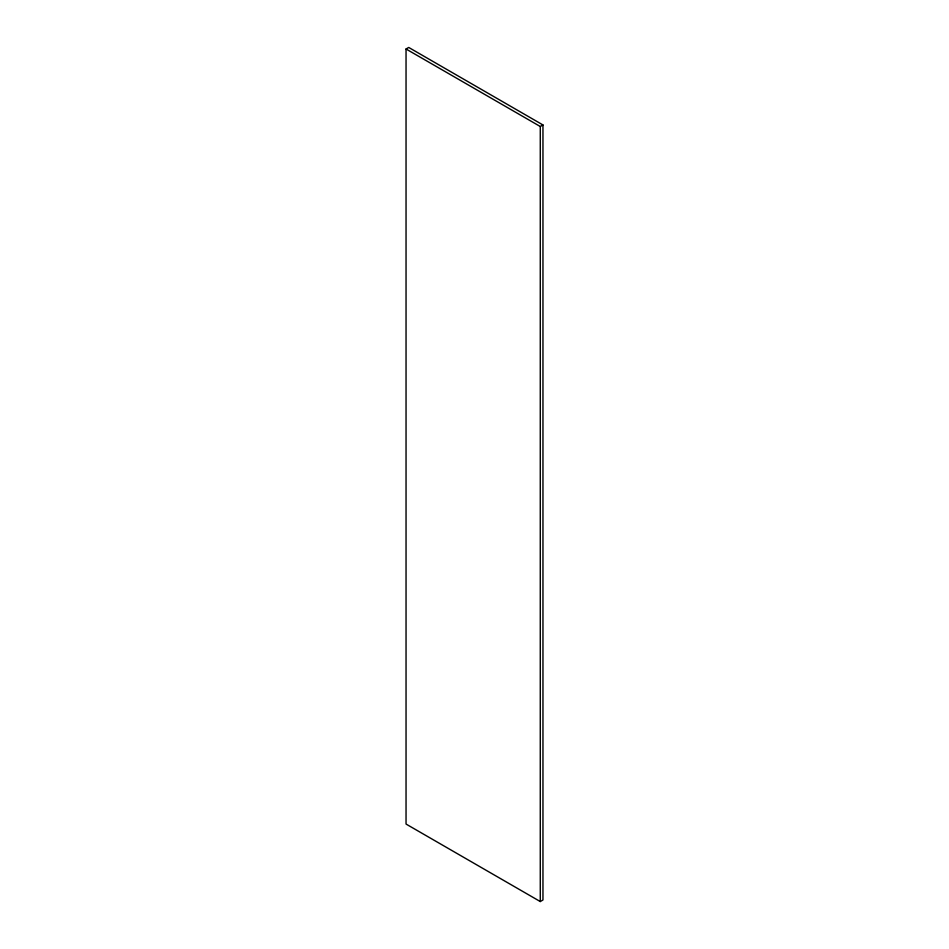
<?xml version="1.0" encoding="UTF-8"?>
<svg xmlns="http://www.w3.org/2000/svg" width="949" height="949" viewBox="0 0 949 949"><rect width="100%" height="100%" fill="white"/><g stroke="black" fill="none" stroke-linecap="round" stroke-linejoin="round"><path stroke-width="1.42" d="M406.042 49.004L408.722 47.45L542.958 124.948L542.958 899.996L540.278 901.55L406.042 824.052L406.042 49.004L540.278 126.502L542.958 124.948M540.278 126.502L540.278 901.55"/></g></svg>
